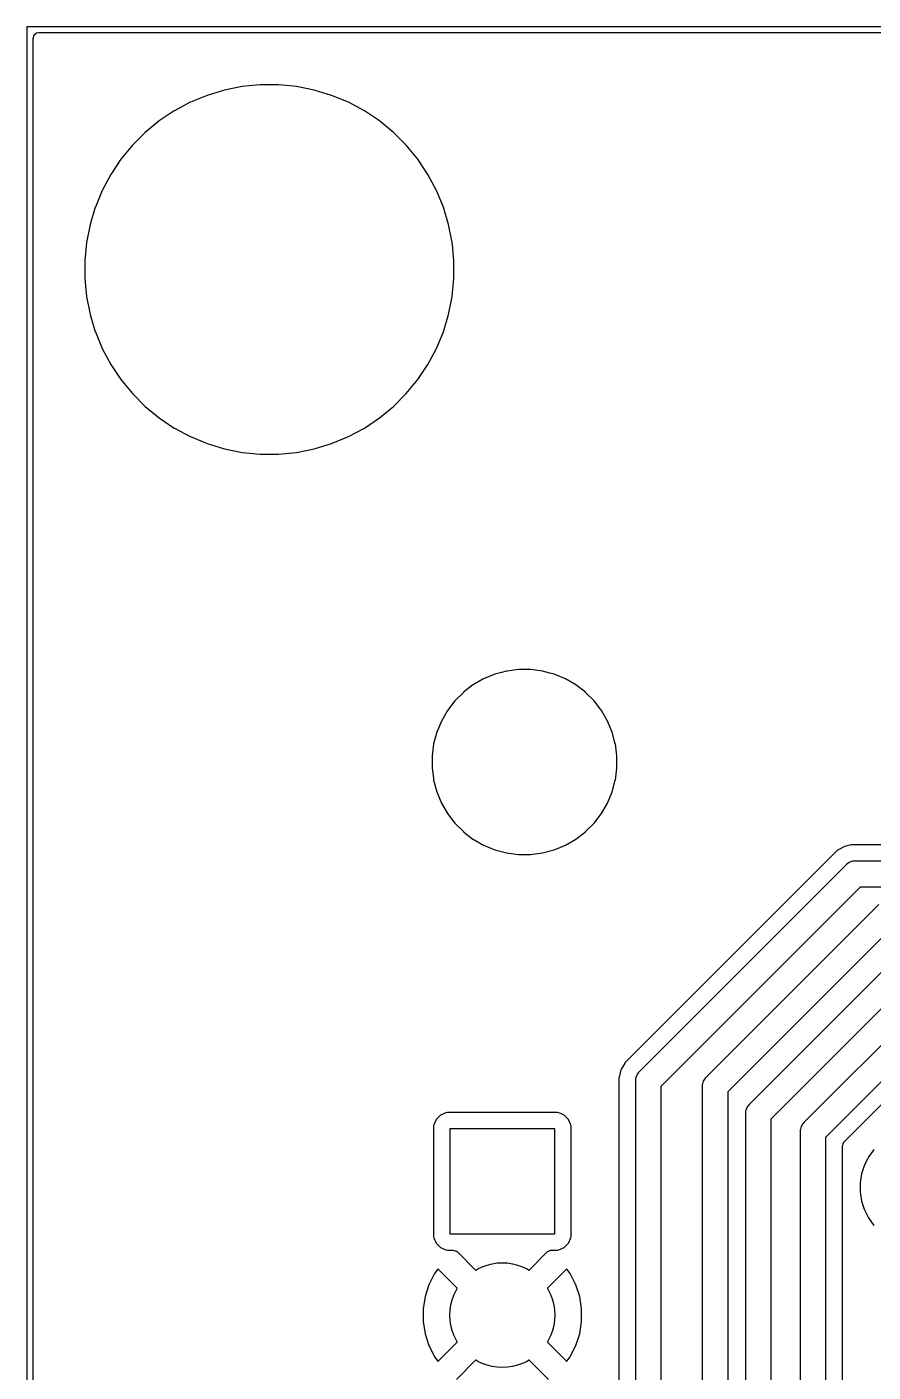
# Model space of a CAD drawing. Header units: metres. Extents: x 92.3 to 181.5, y -134.8 to -50.6.
# Drawn here: x 92.27 to 108.34, y -76.11 to -50.57 of the extents above; entities that cross this region are included whole.
import ezdxf

# ---------------------------------------------------------------- set-up
doc = ezdxf.new("R2010")
doc.units = ezdxf.units.M

msp = doc.modelspace()

# ---------------------------------------------------------------- linework, layer by layer
for points in [[(181.474, -50.571), (92.276, -50.571), (92.275, -50.571), (92.275, -50.571), (92.275, -50.571), (92.275, -50.571), (92.275, -50.571), (92.275, -50.571), (92.275, -50.571), (92.275, -50.571), (92.274, -50.571), (92.274, -50.571), (92.274, -50.571), (92.274, -50.571), (92.274, -50.571), (92.274, -50.571), (92.274, -50.571), (92.274, -50.571), (92.273, -50.571), (92.273, -50.571), (92.273, -50.571), (92.273, -50.571), (92.273, -50.571), (92.273, -50.571), (92.273, -50.571), (92.273, -50.571), (92.273, -50.571), (92.273, -50.571), (92.272, -50.572), (92.272, -50.572), (92.272, -50.572), (92.272, -50.572), (92.272, -50.572), (92.272, -50.572), (92.272, -50.572), (92.272, -50.572), (92.272, -50.572), (92.272, -50.572), (92.272, -50.572), (92.271, -50.573), (92.271, -50.573), (92.271, -50.573), (92.271, -50.573), (92.271, -50.573), (92.271, -50.573), (92.271, -50.573), (92.271, -50.573), (92.271, -50.573), (92.271, -50.573), (92.271, -50.574), (92.271, -50.574), (92.271, -50.574), (92.271, -50.574), (92.271, -50.574), (92.271, -50.574), (92.271, -50.574), (92.271, -50.574), (92.271, -50.575), (92.271, -50.575), (92.271, -50.575), (92.271, -50.575), (92.271, -50.575), (92.271, -50.575), (92.271, -50.575), (92.271, -50.575), (92.271, -50.576), (92.271, -134.774)], [(92.381, -50.8), (92.381, -134.55), (92.391, -134.6), (92.435, -134.65), (92.5, -134.669), (181.25, -134.669), (181.3, -134.659), (181.35, -134.615), (181.369, -134.55), (181.369, -50.8), (181.359, -50.75), (181.315, -50.7), (181.25, -50.681), (92.5, -50.681), (92.45, -50.691), (92.4, -50.735), (92.381, -50.8)], [(93.369, -55.003), (93.369, -55.003), (93.369, -55.003), (93.369, -55.003), (93.369, -55.003), (93.369, -55.347), (93.369, -55.347), (93.369, -55.347), (93.369, -55.347), (93.37, -55.347), (93.376, -55.416), (93.403, -55.69), (93.403, -55.69), (93.403, -55.69), (93.403, -55.69), (93.403, -55.69), (93.47, -56.028), (93.47, -56.028), (93.47, -56.028), (93.47, -56.028), (93.471, -56.028), (93.57, -56.357), (93.57, -56.357), (93.57, -56.357), (93.57, -56.358), (93.571, -56.358), (93.702, -56.675), (93.702, -56.675), (93.702, -56.675), (93.702, -56.676), (93.702, -56.676), (93.702, -56.676), (93.702, -56.676), (93.864, -56.979), (93.865, -56.979), (93.865, -56.979), (93.865, -56.979), (93.865, -56.979), (93.865, -56.979), (93.865, -56.979), (93.865, -56.979), (93.865, -56.98), (93.865, -56.98), (94.056, -57.266), (94.056, -57.266), (94.056, -57.266), (94.056, -57.266), (94.056, -57.266), (94.056, -57.266), (94.056, -57.266), (94.056, -57.266), (94.056, -57.266), (94.056, -57.266), (94.274, -57.532), (94.274, -57.532), (94.274, -57.532), (94.275, -57.532), (94.275, -57.532), (94.518, -57.775), (94.518, -57.775), (94.518, -57.775), (94.518, -57.776), (94.518, -57.776), (94.518, -57.776), (94.518, -57.776), (94.518, -57.776), (94.518, -57.776), (94.784, -57.994), (94.784, -57.994), (94.784, -57.994), (94.784, -57.994), (94.784, -57.994), (95.07, -58.185), (95.071, -58.185), (95.071, -58.185), (95.071, -58.185), (95.071, -58.185), (95.071, -58.185), (95.071, -58.186), (95.071, -58.186), (95.071, -58.186), (95.374, -58.348), (95.374, -58.348), (95.374, -58.348), (95.374, -58.348), (95.374, -58.348), (95.375, -58.348), (95.375, -58.348), (95.692, -58.479), (95.692, -58.48), (95.693, -58.48), (95.693, -58.48), (95.693, -58.48), (96.022, -58.579), (96.022, -58.58), (96.022, -58.58), (96.022, -58.58), (96.022, -58.58), (96.36, -58.647), (96.36, -58.647), (96.36, -58.647), (96.36, -58.647), (96.36, -58.647), (96.703, -58.68), (96.703, -58.681), (96.703, -58.681), (96.703, -58.681), (96.703, -58.681), (97.047, -58.681), (97.047, -58.681), (97.047, -58.681), (97.047, -58.681), (97.047, -58.68), (97.39, -58.647), (97.39, -58.647), (97.39, -58.647), (97.39, -58.647), (97.39, -58.647), (97.728, -58.58), (97.728, -58.58), (97.728, -58.58), (97.728, -58.58), (97.728, -58.579), (98.057, -58.48), (98.057, -58.48), (98.057, -58.48), (98.058, -58.48), (98.058, -58.479), (98.375, -58.348), (98.375, -58.348), (98.376, -58.348), (98.376, -58.348), (98.376, -58.348), (98.679, -58.186), (98.679, -58.185), (98.679, -58.185), (98.679, -58.185), (98.68, -58.185), (98.966, -57.994), (98.966, -57.994), (98.966, -57.994), (98.966, -57.994), (98.966, -57.994), (99.232, -57.776), (99.232, -57.776), (99.232, -57.776), (99.232, -57.775), (99.232, -57.775), (99.475, -57.532), (99.475, -57.532), (99.476, -57.532), (99.476, -57.532), (99.476, -57.532), (99.694, -57.266), (99.694, -57.266), (99.694, -57.266), (99.694, -57.266), (99.694, -57.266), (99.885, -56.98), (99.885, -56.979), (99.885, -56.979), (99.885, -56.979), (99.886, -56.979), (100.048, -56.676), (100.048, -56.676), (100.048, -56.676), (100.048, -56.675), (100.048, -56.675), (100.179, -56.358), (100.18, -56.358), (100.18, -56.357), (100.18, -56.357), (100.18, -56.357), (100.279, -56.028), (100.28, -56.028), (100.28, -56.028), (100.28, -56.028), (100.28, -56.028), (100.347, -55.69), (100.347, -55.69), (100.347, -55.69), (100.347, -55.69), (100.347, -55.69), (100.38, -55.347), (100.38, -55.347), (100.38, -55.347), (100.38, -55.347), (100.38, -55.347), (100.38, -55.003), (100.38, -55.003), (100.38, -55.003), (100.38, -55.003), (100.38, -55.003), (100.368, -54.874), (100.356, -54.756), (100.347, -54.66), (100.347, -54.66), (100.347, -54.66), (100.347, -54.66), (100.347, -54.66), (100.28, -54.322), (100.28, -54.322), (100.28, -54.322), (100.28, -54.322), (100.28, -54.322), (100.28, -54.322), (100.279, -54.322), (100.18, -53.993), (100.18, -53.993), (100.18, -53.993), (100.18, -53.992), (100.179, -53.992), (100.048, -53.675), (100.048, -53.675), (100.048, -53.674), (100.048, -53.674), (100.048, -53.674), (100.013, -53.609), (99.886, -53.371), (99.886, -53.371), (99.885, -53.371), (99.885, -53.371), (99.885, -53.371), (99.885, -53.371), (99.885, -53.371), (99.885, -53.37), (99.694, -53.084), (99.694, -53.084), (99.694, -53.084), (99.694, -53.084), (99.694, -53.084), (99.476, -52.818), (99.476, -52.818), (99.476, -52.818), (99.476, -52.818), (99.476, -52.818), (99.476, -52.818), (99.475, -52.818), (99.475, -52.818), (99.475, -52.818), (99.232, -52.575), (99.232, -52.575), (99.232, -52.574), (99.232, -52.574), (99.232, -52.574), (98.966, -52.356), (98.966, -52.356), (98.966, -52.356), (98.966, -52.356), (98.966, -52.356), (98.966, -52.356), (98.966, -52.356), (98.966, -52.356), (98.966, -52.356), (98.68, -52.165), (98.68, -52.165), (98.679, -52.165), (98.679, -52.165), (98.679, -52.165), (98.679, -52.165), (98.679, -52.165), (98.679, -52.165), (98.679, -52.165), (98.679, -52.165), (98.679, -52.165), (98.679, -52.165), (98.679, -52.165), (98.679, -52.165), (98.679, -52.164), (98.376, -52.002), (98.376, -52.002), (98.376, -52.002), (98.376, -52.002), (98.375, -52.002), (98.375, -52.002), (98.375, -52.002), (98.375, -52.002), (98.058, -51.871), (98.058, -51.87), (98.057, -51.87), (98.057, -51.87), (98.057, -51.87), (97.728, -51.771), (97.728, -51.77), (97.728, -51.77), (97.728, -51.77), (97.728, -51.77), (97.39, -51.703), (97.39, -51.703), (97.39, -51.703), (97.39, -51.703), (97.39, -51.703), (97.39, -51.703), (97.132, -51.678), (97.047, -51.67), (97.047, -51.67), (97.047, -51.67), (97.047, -51.67), (97.047, -51.67), (96.703, -51.67), (96.703, -51.67), (96.703, -51.67), (96.703, -51.67), (96.703, -51.67), (96.624, -51.677), (96.36, -51.703), (96.36, -51.703), (96.36, -51.703), (96.36, -51.703), (96.36, -51.703), (96.022, -51.77), (96.022, -51.77), (96.022, -51.77), (96.022, -51.77), (96.022, -51.771), (95.693, -51.87), (95.693, -51.87), (95.693, -51.87), (95.692, -51.87), (95.692, -51.871), (95.375, -52.002), (95.375, -52.002), (95.375, -52.002), (95.374, -52.002), (95.374, -52.002), (95.374, -52.002), (95.374, -52.002), (95.071, -52.164), (95.071, -52.165), (95.071, -52.165), (95.071, -52.165), (95.071, -52.165), (95.071, -52.165), (95.071, -52.165), (95.071, -52.165), (95.07, -52.165), (95.07, -52.165), (94.784, -52.356), (94.784, -52.356), (94.784, -52.356), (94.784, -52.356), (94.784, -52.356), (94.784, -52.356), (94.784, -52.356), (94.784, -52.356), (94.784, -52.356), (94.784, -52.356), (94.518, -52.574), (94.518, -52.574), (94.518, -52.574), (94.518, -52.575), (94.518, -52.575), (94.275, -52.818), (94.275, -52.818), (94.274, -52.818), (94.274, -52.818), (94.274, -52.818), (94.056, -53.084), (94.056, -53.084), (94.056, -53.084), (94.056, -53.084), (94.056, -53.084), (94.056, -53.084), (94.056, -53.084), (94.056, -53.084), (94.056, -53.084), (94.056, -53.084), (93.865, -53.37), (93.865, -53.37), (93.865, -53.371), (93.865, -53.371), (93.865, -53.371), (93.865, -53.371), (93.865, -53.371), (93.865, -53.371), (93.865, -53.371), (93.864, -53.371), (93.702, -53.674), (93.702, -53.674), (93.702, -53.674), (93.702, -53.674), (93.702, -53.675), (93.702, -53.675), (93.702, -53.675), (93.702, -53.675), (93.571, -53.992), (93.57, -53.992), (93.57, -53.993), (93.57, -53.993), (93.57, -53.993), (93.471, -54.322), (93.47, -54.322), (93.47, -54.322), (93.47, -54.322), (93.47, -54.322), (93.403, -54.66), (93.403, -54.66), (93.403, -54.66), (93.403, -54.66), (93.403, -54.66), (93.382, -54.874), (93.37, -55.003), (93.369, -55.003)], [(99.965, -64.41), (99.965, -64.41), (99.964, -64.41), (99.964, -64.41), (99.964, -64.41), (99.964, -64.41), (99.964, -64.64), (99.964, -64.64), (99.964, -64.64), (99.964, -64.64), (99.965, -64.64), (99.965, -64.64), (99.965, -64.64), (99.989, -64.83), (99.994, -64.868), (99.994, -64.868), (99.994, -64.868), (99.994, -64.868), (99.995, -64.868), (99.995, -64.868), (99.995, -64.868), (99.995, -64.869), (99.995, -64.869), (100.054, -65.09), (100.054, -65.09), (100.054, -65.09), (100.054, -65.09), (100.054, -65.091), (100.054, -65.091), (100.054, -65.091), (100.142, -65.303), (100.142, -65.303), (100.142, -65.303), (100.142, -65.303), (100.142, -65.303), (100.142, -65.303), (100.142, -65.303), (100.142, -65.303), (100.142, -65.303), (100.142, -65.303), (100.257, -65.502), (100.257, -65.502), (100.257, -65.502), (100.257, -65.502), (100.257, -65.503), (100.257, -65.503), (100.257, -65.503), (100.397, -65.685), (100.397, -65.685), (100.397, -65.685), (100.397, -65.685), (100.397, -65.685), (100.397, -65.685), (100.397, -65.685), (100.397, -65.685), (100.398, -65.685), (100.398, -65.685), (100.56, -65.847), (100.56, -65.848), (100.56, -65.848), (100.56, -65.848), (100.56, -65.848), (100.56, -65.848), (100.56, -65.848), (100.56, -65.848), (100.56, -65.848), (100.56, -65.848), (100.742, -65.988), (100.742, -65.988), (100.742, -65.988), (100.743, -65.988), (100.743, -65.988), (100.743, -65.988), (100.743, -65.988), (100.743, -65.988), (100.743, -65.988), (100.942, -66.103), (100.942, -66.103), (100.942, -66.103), (100.942, -66.103), (100.942, -66.103), (100.942, -66.103), (100.942, -66.103), (100.942, -66.103), (101.034, -66.141), (101.154, -66.191), (101.154, -66.191), (101.154, -66.191), (101.155, -66.191), (101.155, -66.191), (101.155, -66.191), (101.155, -66.191), (101.376, -66.25), (101.377, -66.25), (101.377, -66.25), (101.377, -66.25), (101.377, -66.25), (101.377, -66.25), (101.377, -66.251), (101.605, -66.28), (101.605, -66.28), (101.605, -66.28), (101.605, -66.281), (101.605, -66.281), (101.605, -66.281), (101.605, -66.281), (101.835, -66.281), (101.835, -66.281), (101.835, -66.281), (101.835, -66.281), (101.835, -66.28), (101.835, -66.28), (101.835, -66.28), (102.063, -66.251), (102.063, -66.25), (102.063, -66.25), (102.063, -66.25), (102.063, -66.25), (102.063, -66.25), (102.064, -66.25), (102.285, -66.191), (102.285, -66.191), (102.285, -66.191), (102.285, -66.191), (102.286, -66.191), (102.286, -66.191), (102.286, -66.191), (102.498, -66.103), (102.498, -66.103), (102.498, -66.103), (102.498, -66.103), (102.498, -66.103), (102.498, -66.103), (102.498, -66.103), (102.697, -65.988), (102.697, -65.988), (102.697, -65.988), (102.697, -65.988), (102.698, -65.988), (102.698, -65.988), (102.698, -65.988), (102.88, -65.848), (102.88, -65.848), (102.88, -65.848), (102.88, -65.848), (102.88, -65.848), (102.88, -65.848), (102.88, -65.848), (102.88, -65.848), (102.88, -65.847), (103.042, -65.685), (103.043, -65.685), (103.043, -65.685), (103.043, -65.685), (103.043, -65.685), (103.043, -65.685), (103.043, -65.685), (103.043, -65.685), (103.043, -65.685), (103.183, -65.503), (103.183, -65.503), (103.183, -65.503), (103.183, -65.502), (103.183, -65.502), (103.183, -65.502), (103.183, -65.502), (103.298, -65.303), (103.298, -65.303), (103.298, -65.303), (103.298, -65.303), (103.298, -65.303), (103.298, -65.303), (103.298, -65.303), (103.386, -65.091), (103.386, -65.091), (103.386, -65.091), (103.386, -65.09), (103.386, -65.09), (103.386, -65.09), (103.386, -65.09), (103.445, -64.869), (103.445, -64.868), (103.445, -64.868), (103.445, -64.868), (103.445, -64.868), (103.445, -64.868), (103.446, -64.868), (103.475, -64.64), (103.475, -64.64), (103.475, -64.64), (103.475, -64.64), (103.475, -64.64), (103.475, -64.64), (103.475, -64.64), (103.475, -64.41), (103.475, -64.41), (103.475, -64.41), (103.475, -64.41), (103.475, -64.41), (103.475, -64.41), (103.475, -64.41), (103.446, -64.182), (103.445, -64.182), (103.445, -64.182), (103.445, -64.182), (103.445, -64.182), (103.445, -64.182), (103.445, -64.181), (103.386, -63.96), (103.386, -63.96), (103.386, -63.96), (103.386, -63.96), (103.386, -63.959), (103.386, -63.959), (103.386, -63.959), (103.298, -63.747), (103.298, -63.747), (103.298, -63.747), (103.298, -63.747), (103.298, -63.747), (103.298, -63.747), (103.298, -63.747), (103.183, -63.548), (103.183, -63.548), (103.183, -63.548), (103.183, -63.548), (103.183, -63.548), (103.183, -63.548), (103.183, -63.547), (103.183, -63.547), (103.183, -63.547), (103.043, -63.365), (103.043, -63.365), (103.043, -63.365), (103.043, -63.365), (103.043, -63.365), (103.043, -63.365), (103.043, -63.365), (103.043, -63.365), (103.043, -63.365), (103.042, -63.365), (102.88, -63.203), (102.88, -63.203), (102.88, -63.202), (102.88, -63.202), (102.88, -63.202), (102.88, -63.202), (102.88, -63.202), (102.88, -63.202), (102.88, -63.202), (102.88, -63.202), (102.698, -63.062), (102.698, -63.062), (102.698, -63.062), (102.697, -63.062), (102.697, -63.062), (102.697, -63.062), (102.697, -63.062), (102.498, -62.947), (102.498, -62.947), (102.498, -62.947), (102.498, -62.947), (102.498, -62.947), (102.498, -62.947), (102.498, -62.947), (102.498, -62.947), (102.498, -62.947), (102.498, -62.947), (102.286, -62.859), (102.286, -62.859), (102.286, -62.859), (102.285, -62.859), (102.285, -62.859), (102.285, -62.859), (102.285, -62.859), (102.201, -62.836), (102.064, -62.8), (102.063, -62.8), (102.063, -62.8), (102.063, -62.8), (102.063, -62.8), (102.063, -62.8), (102.063, -62.799), (102.025, -62.794), (101.835, -62.77), (101.835, -62.77), (101.835, -62.77), (101.835, -62.77), (101.835, -62.77), (101.835, -62.77), (101.835, -62.77), (101.605, -62.77), (101.605, -62.77), (101.605, -62.77), (101.605, -62.77), (101.605, -62.77), (101.605, -62.77), (101.605, -62.77), (101.388, -62.798), (101.377, -62.799), (101.377, -62.8), (101.377, -62.8), (101.377, -62.8), (101.377, -62.8), (101.377, -62.8), (101.376, -62.8), (101.283, -62.825), (101.155, -62.859), (101.155, -62.859), (101.155, -62.859), (101.155, -62.859), (101.154, -62.859), (101.154, -62.859), (101.154, -62.859), (100.942, -62.947), (100.942, -62.947), (100.942, -62.947), (100.942, -62.947), (100.942, -62.947), (100.942, -62.947), (100.942, -62.947), (100.942, -62.947), (100.942, -62.947), (100.942, -62.947), (100.743, -63.062), (100.743, -63.062), (100.743, -63.062), (100.743, -63.062), (100.742, -63.062), (100.742, -63.062), (100.742, -63.062), (100.56, -63.202), (100.56, -63.202), (100.56, -63.202), (100.56, -63.202), (100.56, -63.202), (100.56, -63.202), (100.56, -63.203), (100.398, -63.365), (100.397, -63.365), (100.397, -63.365), (100.397, -63.365), (100.397, -63.365), (100.397, -63.365), (100.397, -63.365), (100.257, -63.547), (100.257, -63.547), (100.257, -63.547), (100.257, -63.548), (100.257, -63.548), (100.257, -63.548), (100.257, -63.548), (100.142, -63.747), (100.142, -63.747), (100.142, -63.747), (100.142, -63.747), (100.142, -63.747), (100.142, -63.747), (100.142, -63.747), (100.142, -63.747), (100.142, -63.747), (100.142, -63.747), (100.054, -63.959), (100.054, -63.959), (100.054, -63.959), (100.054, -63.96), (100.054, -63.96), (100.054, -63.96), (100.054, -63.96), (99.995, -64.181), (99.995, -64.182), (99.995, -64.182), (99.995, -64.182), (99.994, -64.182), (99.994, -64.182), (99.994, -64.182), (99.994, -64.182), (99.994, -64.182), (99.994, -64.182), (99.965, -64.41), (99.965, -64.41)], [(125.041, -66.095), (107.928, -66.095), (107.927, -66.095), (107.927, -66.095), (107.927, -66.095), (107.927, -66.095), (107.927, -66.095), (107.927, -66.095), (107.927, -66.095), (107.927, -66.095), (107.927, -66.095), (107.927, -66.095), (107.927, -66.095), (107.926, -66.095), (107.926, -66.095), (107.926, -66.095), (107.821, -66.123), (107.786, -66.132), (107.786, -66.132), (107.786, -66.132), (107.786, -66.132), (107.786, -66.132), (107.786, -66.132), (107.786, -66.132), (107.786, -66.132), (107.786, -66.132), (107.785, -66.132), (107.785, -66.132), (107.785, -66.133), (107.785, -66.133), (107.785, -66.133), (107.785, -66.133), (107.659, -66.205), (107.659, -66.205), (107.659, -66.205), (107.659, -66.205), (107.659, -66.205), (107.659, -66.205), (107.659, -66.205), (107.659, -66.205), (107.659, -66.206), (107.659, -66.206), (107.659, -66.206), (107.659, -66.206), (107.659, -66.206), (107.659, -66.206), (107.658, -66.206), (103.626, -70.238), (103.626, -70.239), (103.626, -70.239), (103.626, -70.239), (103.626, -70.239), (103.626, -70.239), (103.626, -70.239), (103.625, -70.239), (103.625, -70.239), (103.625, -70.239), (103.625, -70.239), (103.625, -70.239), (103.625, -70.239), (103.625, -70.239), (103.625, -70.239), (103.579, -70.319), (103.567, -70.339), (103.553, -70.365), (103.553, -70.365), (103.553, -70.365), (103.553, -70.365), (103.552, -70.365), (103.552, -70.365), (103.552, -70.366), (103.552, -70.366), (103.552, -70.366), (103.552, -70.366), (103.552, -70.366), (103.552, -70.366), (103.552, -70.366), (103.552, -70.366), (103.552, -70.366), (103.515, -70.506), (103.515, -70.506), (103.515, -70.506), (103.515, -70.507), (103.515, -70.507), (103.515, -70.507), (103.515, -70.507), (103.515, -70.507), (103.515, -70.507), (103.514, -70.507), (103.514, -70.507), (103.514, -70.507), (103.514, -70.507), (103.514, -70.507), (103.514, -70.508), (103.514, -84.176)], [(135.972, -66.405), (108, -66.405), (107.976, -66.406), (107.952, -66.41), (107.929, -66.415), (107.906, -66.424), (107.884, -66.434), (107.864, -66.446), (107.844, -66.461), (107.827, -66.477), (103.897, -70.407), (103.881, -70.424), (103.866, -70.444), (103.854, -70.464), (103.844, -70.486), (103.835, -70.509), (103.83, -70.532), (103.826, -70.556), (103.825, -70.58), (103.825, -84.441)], [(104.315, -84.441), (104.315, -70.684), (104.315, -70.683), (104.315, -70.683), (104.315, -70.683), (104.315, -70.683), (104.315, -70.683), (104.315, -70.683), (104.315, -70.683), (104.315, -70.683), (104.315, -70.683), (104.315, -70.683), (104.315, -70.683), (104.315, -70.682), (104.315, -70.682), (104.315, -70.682), (104.315, -70.682), (104.315, -70.682), (104.315, -70.682), (104.315, -70.682), (104.316, -70.682), (104.316, -70.682), (104.316, -70.682), (104.316, -70.681), (104.316, -70.681), (104.316, -70.681), (104.316, -70.681), (104.316, -70.681), (104.316, -70.681), (104.316, -70.681), (104.316, -70.681), (104.316, -70.681), (104.316, -70.681), (104.316, -70.681), (104.316, -70.681), (104.316, -70.68), (104.316, -70.68), (104.316, -70.68), (104.316, -70.68), (104.317, -70.68), (104.317, -70.68), (108.1, -66.897), (108.1, -66.897), (108.1, -66.896), (108.1, -66.896), (108.1, -66.896), (108.1, -66.896), (108.101, -66.896), (108.101, -66.896), (108.101, -66.896), (108.101, -66.896), (108.101, -66.896), (108.101, -66.896), (108.101, -66.896), (108.101, -66.896), (108.101, -66.896), (108.101, -66.896), (108.101, -66.896), (108.101, -66.896), (108.102, -66.896), (108.102, -66.896), (108.102, -66.896), (108.102, -66.895), (108.102, -66.895), (108.102, -66.895), (108.102, -66.895), (108.102, -66.895), (108.102, -66.895), (108.102, -66.895), (108.103, -66.895), (108.103, -66.895), (108.103, -66.895), (108.103, -66.895), (108.103, -66.895), (108.103, -66.895), (108.103, -66.895), (108.103, -66.895), (108.103, -66.895), (108.103, -66.895), (108.103, -66.895), (108.104, -66.895), (135.707, -66.895)], [(108.447, -67.227), (105.167, -70.507), (105.151, -70.524), (105.136, -70.544), (105.124, -70.564), (105.114, -70.586), (105.105, -70.609), (105.1, -70.632), (105.096, -70.656), (105.095, -70.68), (105.095, -86.356)], [(105.585, -86.46), (105.585, -70.784), (105.585, -70.783), (105.585, -70.783), (105.585, -70.783), (105.585, -70.783), (105.585, -70.783), (105.585, -70.783), (105.585, -70.783), (105.585, -70.783), (105.585, -70.783), (105.585, -70.783), (105.585, -70.783), (105.585, -70.782), (105.585, -70.782), (105.585, -70.782), (105.585, -70.782), (105.585, -70.782), (105.585, -70.782), (105.585, -70.782), (105.586, -70.782), (105.586, -70.782), (105.586, -70.782), (105.586, -70.781), (105.586, -70.781), (105.586, -70.781), (105.586, -70.781), (105.586, -70.781), (105.586, -70.781), (105.586, -70.781), (105.586, -70.781), (105.586, -70.781), (105.586, -70.781), (105.586, -70.781), (105.586, -70.781), (105.586, -70.78), (105.586, -70.78), (105.586, -70.78), (105.586, -70.78), (105.587, -70.78), (105.587, -70.78), (108.72, -67.647)], [(108.887, -68.127), (105.987, -71.027), (105.971, -71.044), (105.956, -71.064), (105.944, -71.084), (105.934, -71.106), (105.925, -71.129), (105.92, -71.152), (105.916, -71.176), (105.915, -71.2), (105.915, -96.976)], [(106.405, -97.309), (106.405, -71.304), (106.405, -71.303), (106.405, -71.303), (106.405, -71.303), (106.405, -71.303), (106.405, -71.303), (106.405, -71.303), (106.405, -71.303), (106.405, -71.303), (106.405, -71.303), (106.405, -71.303), (106.405, -71.303), (106.405, -71.302), (106.405, -71.302), (106.405, -71.302), (106.405, -71.302), (106.405, -71.302), (106.405, -71.302), (106.405, -71.302), (106.406, -71.302), (106.406, -71.302), (106.406, -71.302), (106.406, -71.301), (106.406, -71.301), (106.406, -71.301), (106.406, -71.301), (106.406, -71.301), (106.406, -71.301), (106.406, -71.301), (106.406, -71.301), (106.406, -71.301), (106.406, -71.301), (106.406, -71.301), (106.406, -71.301), (106.406, -71.3), (106.406, -71.3), (106.406, -71.3), (106.406, -71.3), (106.407, -71.3), (106.407, -71.3), (109.16, -68.547)], [(109.117, -69.277), (107.027, -71.367), (107.011, -71.384), (106.996, -71.404), (106.984, -71.424), (106.974, -71.446), (106.965, -71.469), (106.96, -71.492), (106.956, -71.516), (106.955, -71.54), (106.955, -104.151)], [(107.445, -104.151), (107.445, -71.644), (107.445, -71.643), (107.445, -71.643), (107.445, -71.643), (107.445, -71.643), (107.445, -71.643), (107.445, -71.643), (107.445, -71.643), (107.445, -71.643), (107.445, -71.643), (107.445, -71.643), (107.445, -71.643), (107.445, -71.642), (107.445, -71.642), (107.445, -71.642), (107.445, -71.642), (107.445, -71.642), (107.445, -71.642), (107.445, -71.642), (107.446, -71.642), (107.446, -71.642), (107.446, -71.642), (107.446, -71.641), (107.446, -71.641), (107.446, -71.641), (107.446, -71.641), (107.446, -71.641), (107.446, -71.641), (107.446, -71.641), (107.446, -71.641), (107.446, -71.641), (107.446, -71.641), (107.446, -71.641), (107.446, -71.641), (107.446, -71.64), (107.446, -71.64), (107.446, -71.64), (107.446, -71.64), (107.447, -71.64), (107.447, -71.64), (109.39, -69.697)], [(107.756, -103.886), (107.756, -71.82), (107.775, -71.755), (107.791, -71.735), (109.485, -70.041)], [(99.997, -71.414), (99.997, -71.414), (99.994, -71.44), (99.994, -71.44), (99.994, -71.44), (99.994, -71.44), (99.994, -71.44), (99.994, -71.44), (99.994, -71.44), (99.994, -73.53), (99.994, -73.53), (99.994, -73.53), (99.994, -73.53), (99.994, -73.53), (99.994, -73.53), (99.994, -73.53), (99.994, -73.53), (99.994, -73.53), (99.994, -73.53), (99.997, -73.556), (99.997, -73.556), (99.997, -73.556), (99.997, -73.556), (99.998, -73.556), (99.998, -73.556), (99.998, -73.556), (99.998, -73.556), (99.998, -73.556), (99.998, -73.556), (99.998, -73.556), (99.998, -73.557), (99.998, -73.557), (99.998, -73.557), (99.998, -73.557), (99.998, -73.557), (99.998, -73.557), (99.998, -73.557), (99.998, -73.557), (100.043, -73.66), (100.043, -73.66), (100.043, -73.66), (100.043, -73.66), (100.043, -73.66), (100.043, -73.66), (100.043, -73.66), (100.044, -73.66), (100.044, -73.66), (100.044, -73.661), (100.044, -73.661), (100.044, -73.661), (100.044, -73.661), (100.044, -73.661), (100.044, -73.661), (100.044, -73.661), (100.044, -73.661), (100.044, -73.661), (100.044, -73.661), (100.044, -73.661), (100.124, -73.741), (100.124, -73.741), (100.124, -73.741), (100.124, -73.741), (100.124, -73.741), (100.124, -73.741), (100.124, -73.741), (100.124, -73.741), (100.124, -73.741), (100.124, -73.741), (100.124, -73.741), (100.125, -73.741), (100.125, -73.741), (100.125, -73.742), (100.125, -73.742), (100.125, -73.742), (100.125, -73.742), (100.125, -73.742), (100.125, -73.742), (100.125, -73.742), (100.228, -73.787), (100.228, -73.787), (100.228, -73.787), (100.228, -73.787), (100.228, -73.787), (100.228, -73.787), (100.228, -73.787), (100.229, -73.787), (100.229, -73.787), (100.229, -73.787), (100.229, -73.787), (100.229, -73.787), (100.229, -73.787), (100.229, -73.788), (100.229, -73.788), (100.229, -73.788), (100.229, -73.788), (100.255, -73.791), (100.255, -73.791), (100.255, -73.791), (100.255, -73.791), (100.255, -73.791), (100.255, -73.791), (100.255, -73.791), (100.362, -73.791), (100.427, -73.81), (100.447, -73.826), (100.789, -74.168), (100.79, -74.168), (100.79, -74.168), (100.79, -74.168), (100.79, -74.168), (100.79, -74.168), (100.79, -74.168), (100.79, -74.168), (100.79, -74.168), (100.79, -74.169), (100.79, -74.169), (100.79, -74.169), (100.79, -74.169), (100.79, -74.169), (100.791, -74.169), (100.791, -74.169), (100.791, -74.169), (100.791, -74.169), (100.791, -74.169), (100.791, -74.169), (100.791, -74.169), (100.791, -74.169), (100.791, -74.169), (100.791, -74.169), (100.791, -74.169), (100.791, -74.169), (100.792, -74.169), (100.792, -74.169), (100.792, -74.169), (100.792, -74.169), (100.792, -74.169), (100.792, -74.169), (100.792, -74.169), (100.792, -74.169), (100.792, -74.169), (100.792, -74.169), (100.792, -74.169), (100.793, -74.169), (100.793, -74.169), (100.793, -74.169), (100.793, -74.169), (100.793, -74.169), (100.793, -74.169), (100.793, -74.169), (100.793, -74.169), (100.793, -74.169), (100.793, -74.169), (100.794, -74.169), (100.794, -74.169), (100.794, -74.169), (100.794, -74.169), (100.794, -74.169), (100.794, -74.169), (100.794, -74.169), (100.794, -74.169), (100.794, -74.169), (100.794, -74.169), (100.794, -74.169), (100.795, -74.169), (100.795, -74.169), (100.795, -74.169), (100.795, -74.169), (100.795, -74.169), (100.795, -74.169), (100.795, -74.169), (100.795, -74.169), (100.795, -74.169), (100.795, -74.169), (100.795, -74.169), (100.796, -74.169), (100.831, -74.147), (100.919, -74.106), (101.011, -74.073), (101.106, -74.049), (101.202, -74.035), (101.3, -74.03), (101.398, -74.035), (101.494, -74.049), (101.589, -74.073), (101.681, -74.106), (101.769, -74.147), (101.804, -74.169), (101.805, -74.169), (101.805, -74.169), (101.805, -74.169), (101.805, -74.169), (101.805, -74.169), (101.805, -74.169), (101.805, -74.169), (101.805, -74.169), (101.805, -74.169), (101.805, -74.169), (101.805, -74.169), (101.806, -74.169), (101.806, -74.169), (101.806, -74.169), (101.806, -74.169), (101.806, -74.169), (101.806, -74.169), (101.806, -74.169), (101.806, -74.169), (101.806, -74.169), (101.806, -74.169), (101.806, -74.169), (101.807, -74.169), (101.807, -74.169), (101.807, -74.169), (101.807, -74.169), (101.807, -74.169), (101.807, -74.169), (101.807, -74.169), (101.807, -74.169), (101.807, -74.169), (101.807, -74.169), (101.808, -74.169), (101.808, -74.169), (101.808, -74.169), (101.808, -74.169), (101.808, -74.169), (101.808, -74.169), (101.808, -74.169), (101.808, -74.169), (101.808, -74.169), (101.808, -74.169), (101.808, -74.169), (101.809, -74.169), (101.809, -74.169), (101.809, -74.169), (101.809, -74.169), (101.809, -74.169), (101.809, -74.169), (101.809, -74.169), (101.809, -74.169), (101.809, -74.169), (101.809, -74.169), (101.809, -74.169), (101.809, -74.169), (101.81, -74.169), (101.81, -74.169), (101.81, -74.169), (101.81, -74.169), (101.81, -74.169), (101.81, -74.168), (101.81, -74.168), (101.81, -74.168), (101.81, -74.168), (101.81, -74.168), (101.81, -74.168), (101.81, -74.168), (101.81, -74.168), (101.811, -74.168), (102.153, -73.826), (102.212, -73.793), (102.238, -73.791), (102.345, -73.791), (102.345, -73.791), (102.345, -73.791), (102.345, -73.791), (102.345, -73.791), (102.345, -73.791), (102.345, -73.791), (102.345, -73.791), (102.345, -73.791), (102.371, -73.788), (102.371, -73.788), (102.371, -73.788), (102.371, -73.787), (102.371, -73.787), (102.371, -73.787), (102.371, -73.787), (102.371, -73.787), (102.371, -73.787), (102.371, -73.787), (102.372, -73.787), (102.372, -73.787), (102.372, -73.787), (102.372, -73.787), (102.372, -73.787), (102.372, -73.787), (102.372, -73.787), (102.475, -73.742), (102.475, -73.742), (102.475, -73.742), (102.475, -73.742), (102.475, -73.742), (102.475, -73.742), (102.475, -73.742), (102.475, -73.741), (102.475, -73.741), (102.476, -73.741), (102.476, -73.741), (102.476, -73.741), (102.476, -73.741), (102.476, -73.741), (102.476, -73.741), (102.476, -73.741), (102.476, -73.741), (102.476, -73.741), (102.476, -73.741), (102.476, -73.741), (102.556, -73.661), (102.556, -73.661), (102.556, -73.661), (102.556, -73.661), (102.556, -73.661), (102.556, -73.661), (102.556, -73.661), (102.556, -73.661), (102.556, -73.661), (102.556, -73.661), (102.556, -73.661), (102.556, -73.66), (102.556, -73.66), (102.557, -73.66), (102.557, -73.66), (102.557, -73.66), (102.557, -73.66), (102.557, -73.66), (102.557, -73.66), (102.557, -73.66), (102.602, -73.557), (102.602, -73.557), (102.602, -73.557), (102.602, -73.557), (102.602, -73.557), (102.602, -73.557), (102.602, -73.557), (102.602, -73.556), (102.602, -73.556), (102.602, -73.556), (102.602, -73.556), (102.602, -73.556), (102.602, -73.556), (102.603, -73.556), (102.603, -73.556), (102.603, -73.556), (102.603, -73.556), (102.605, -73.53), (102.605, -73.53), (102.605, -73.53), (102.605, -73.53), (102.605, -73.53), (102.605, -73.53), (102.605, -73.53), (102.605, -71.44), (102.605, -71.44), (102.605, -71.44), (102.605, -71.44), (102.605, -71.44), (102.605, -71.44), (102.605, -71.44), (102.605, -71.44), (102.605, -71.44), (102.605, -71.44), (102.605, -71.44), (102.605, -71.44), (102.603, -71.414), (102.603, -71.414), (102.603, -71.414), (102.603, -71.414), (102.602, -71.414), (102.602, -71.414), (102.602, -71.414), (102.602, -71.414), (102.602, -71.414), (102.602, -71.414), (102.602, -71.414), (102.602, -71.413), (102.602, -71.413), (102.602, -71.413), (102.602, -71.413), (102.602, -71.413), (102.602, -71.413), (102.602, -71.413), (102.557, -71.31), (102.557, -71.31), (102.557, -71.31), (102.557, -71.31), (102.557, -71.31), (102.557, -71.31), (102.557, -71.31), (102.556, -71.31), (102.556, -71.31), (102.556, -71.309), (102.556, -71.309), (102.556, -71.309), (102.556, -71.309), (102.556, -71.309), (102.556, -71.309), (102.556, -71.309), (102.556, -71.309), (102.556, -71.309), (102.556, -71.309), (102.556, -71.309), (102.476, -71.229), (102.476, -71.229), (102.476, -71.229), (102.476, -71.229), (102.476, -71.229), (102.476, -71.229), (102.476, -71.229), (102.476, -71.229), (102.476, -71.229), (102.476, -71.229), (102.476, -71.229), (102.475, -71.229), (102.475, -71.229), (102.475, -71.228), (102.475, -71.228), (102.475, -71.228), (102.475, -71.228), (102.475, -71.228), (102.475, -71.228), (102.475, -71.228), (102.438, -71.212), (102.372, -71.183), (102.372, -71.183), (102.372, -71.183), (102.372, -71.183), (102.372, -71.183), (102.372, -71.183), (102.372, -71.183), (102.371, -71.183), (102.371, -71.183), (102.371, -71.183), (102.371, -71.183), (102.371, -71.183), (102.371, -71.183), (102.371, -71.182), (102.371, -71.182), (102.371, -71.182), (102.371, -71.182), (102.345, -71.18), (102.345, -71.18), (102.345, -71.18), (102.345, -71.18), (102.345, -71.18), (102.345, -71.18), (102.345, -71.18), (100.255, -71.18), (100.255, -71.18), (100.255, -71.18), (100.255, -71.18), (100.255, -71.18), (100.255, -71.18), (100.255, -71.18), (100.255, -71.18), (100.255, -71.18), (100.255, -71.18), (100.229, -71.182), (100.229, -71.182), (100.229, -71.182), (100.229, -71.182), (100.229, -71.183), (100.229, -71.183), (100.229, -71.183), (100.229, -71.183), (100.229, -71.183), (100.229, -71.183), (100.229, -71.183), (100.228, -71.183), (100.228, -71.183), (100.228, -71.183), (100.228, -71.183), (100.228, -71.183), (100.228, -71.183), (100.228, -71.183), (100.228, -71.183), (100.125, -71.228), (100.125, -71.228), (100.125, -71.228), (100.125, -71.228), (100.125, -71.228), (100.125, -71.228), (100.125, -71.228), (100.125, -71.229), (100.125, -71.229), (100.124, -71.229), (100.124, -71.229), (100.124, -71.229), (100.124, -71.229), (100.124, -71.229), (100.124, -71.229), (100.124, -71.229), (100.124, -71.229), (100.124, -71.229), (100.124, -71.229), (100.124, -71.229), (100.044, -71.309), (100.044, -71.309), (100.044, -71.309), (100.044, -71.309), (100.044, -71.309), (100.044, -71.309), (100.044, -71.309), (100.044, -71.309), (100.044, -71.309), (100.044, -71.309), (100.044, -71.309), (100.044, -71.31), (100.044, -71.31), (100.043, -71.31), (100.043, -71.31), (100.043, -71.31), (100.043, -71.31), (100.043, -71.31), (100.043, -71.31), (100.043, -71.31), (99.998, -71.413), (99.998, -71.413), (99.998, -71.413), (99.998, -71.413), (99.998, -71.413), (99.998, -71.413), (99.998, -71.413), (99.998, -71.414), (99.998, -71.414), (99.998, -71.414), (99.998, -71.414), (99.998, -71.414), (99.997, -71.414), (99.997, -71.414), (99.997, -71.414), (99.997, -71.414)], [(100.305, -73.48), (102.295, -73.48), (102.295, -71.49), (100.305, -71.49), (100.305, -73.48)], [(108.357, -71.88), (108.313, -71.94), (108.255, -72.02), (108.255, -72.02), (108.255, -72.02), (108.255, -72.021), (108.255, -72.021), (108.255, -72.021), (108.254, -72.021), (108.254, -72.021), (108.254, -72.021), (108.254, -72.021), (108.176, -72.175), (108.176, -72.175), (108.176, -72.175), (108.176, -72.175), (108.176, -72.175), (108.176, -72.175), (108.176, -72.175), (108.176, -72.176), (108.176, -72.176), (108.175, -72.176), (108.175, -72.176), (108.175, -72.176), (108.175, -72.176), (108.175, -72.176), (108.175, -72.176), (108.165, -72.209), (108.122, -72.341), (108.122, -72.341), (108.122, -72.341), (108.122, -72.341), (108.122, -72.341), (108.122, -72.341), (108.122, -72.341), (108.122, -72.341), (108.122, -72.341), (108.122, -72.342), (108.095, -72.513), (108.095, -72.513), (108.095, -72.513), (108.094, -72.513), (108.094, -72.513), (108.094, -72.513), (108.094, -72.513), (108.094, -72.513), (108.094, -72.513), (108.094, -72.513), (108.094, -72.687), (108.094, -72.687), (108.094, -72.687), (108.094, -72.687), (108.094, -72.687), (108.094, -72.687), (108.094, -72.687), (108.095, -72.687), (108.095, -72.687), (108.095, -72.687), (108.121, -72.853), (108.122, -72.858), (108.122, -72.859), (108.122, -72.859), (108.122, -72.859), (108.122, -72.859), (108.122, -72.859), (108.122, -72.859), (108.122, -72.859), (108.122, -72.859), (108.122, -72.859), (108.166, -72.994), (108.175, -73.024), (108.175, -73.024), (108.175, -73.024), (108.175, -73.024), (108.176, -73.024), (108.176, -73.024), (108.176, -73.024), (108.176, -73.025), (108.176, -73.025), (108.176, -73.025), (108.208, -73.089), (108.254, -73.179), (108.254, -73.179), (108.254, -73.179), (108.254, -73.179), (108.255, -73.179), (108.255, -73.179), (108.255, -73.179), (108.255, -73.18), (108.255, -73.18), (108.255, -73.18), (108.357, -73.32)], [(99.795, -74.906), (99.795, -74.906), (99.795, -74.906), (99.795, -74.906), (99.795, -74.907), (99.795, -74.907), (99.795, -74.907), (99.795, -74.907), (99.795, -74.907), (99.795, -74.907), (99.795, -75.143), (99.795, -75.143), (99.795, -75.143), (99.795, -75.143), (99.795, -75.143), (99.795, -75.143), (99.795, -75.144), (99.795, -75.144), (99.795, -75.144), (99.795, -75.144), (99.832, -75.377), (99.832, -75.377), (99.832, -75.377), (99.832, -75.377), (99.832, -75.377), (99.832, -75.377), (99.832, -75.378), (99.832, -75.378), (99.832, -75.378), (99.832, -75.378), (99.905, -75.602), (99.905, -75.602), (99.905, -75.603), (99.905, -75.603), (99.905, -75.603), (99.905, -75.603), (99.905, -75.603), (99.905, -75.603), (99.905, -75.603), (99.905, -75.603), (100.013, -75.813), (100.013, -75.814), (100.013, -75.814), (100.013, -75.814), (100.013, -75.814), (100.013, -75.814), (100.013, -75.814), (100.013, -75.814), (100.013, -75.814), (100.013, -75.814), (100.073, -75.897), (100.073, -75.897), (100.073, -75.897), (100.074, -75.897), (100.074, -75.897), (100.074, -75.897), (100.074, -75.898), (100.074, -75.898), (100.074, -75.898), (100.074, -75.898), (100.074, -75.898), (100.074, -75.898), (100.074, -75.898), (100.074, -75.898), (100.074, -75.898), (100.074, -75.898), (100.074, -75.898), (100.074, -75.898), (100.075, -75.898), (100.075, -75.898), (100.075, -75.898), (100.075, -75.898), (100.075, -75.898), (100.075, -75.899), (100.075, -75.899), (100.075, -75.899), (100.075, -75.899), (100.075, -75.899), (100.075, -75.899), (100.076, -75.899), (100.076, -75.899), (100.076, -75.899), (100.076, -75.899), (100.076, -75.899), (100.076, -75.899), (100.076, -75.899), (100.076, -75.899), (100.076, -75.899), (100.076, -75.899), (100.076, -75.899), (100.076, -75.899), (100.077, -75.899), (100.077, -75.899), (100.077, -75.899), (100.077, -75.899), (100.077, -75.899), (100.077, -75.899), (100.077, -75.899), (100.077, -75.899), (100.077, -75.899), (100.077, -75.899), (100.078, -75.899), (100.078, -75.899), (100.078, -75.899), (100.078, -75.899), (100.078, -75.899), (100.078, -75.899), (100.078, -75.899), (100.078, -75.899), (100.078, -75.899), (100.078, -75.899), (100.078, -75.899), (100.079, -75.899), (100.079, -75.899), (100.079, -75.899), (100.079, -75.899), (100.079, -75.899), (100.079, -75.899), (100.079, -75.899), (100.079, -75.899), (100.079, -75.899), (100.079, -75.899), (100.08, -75.899), (100.08, -75.899), (100.08, -75.898), (100.08, -75.898), (100.08, -75.898), (100.08, -75.898), (100.08, -75.898), (100.08, -75.898), (100.08, -75.898), (100.08, -75.898), (100.08, -75.898), (100.08, -75.898), (100.081, -75.898), (100.081, -75.898), (100.081, -75.898), (100.081, -75.898), (100.081, -75.898), (100.081, -75.898), (100.443, -75.536), (100.443, -75.535), (100.443, -75.535), (100.443, -75.535), (100.443, -75.535), (100.443, -75.535), (100.443, -75.535), (100.443, -75.535), (100.443, -75.535), (100.444, -75.535), (100.444, -75.535), (100.444, -75.535), (100.444, -75.535), (100.444, -75.535), (100.444, -75.534), (100.444, -75.534), (100.444, -75.534), (100.444, -75.534), (100.444, -75.534), (100.444, -75.534), (100.444, -75.534), (100.444, -75.534), (100.444, -75.534), (100.444, -75.534), (100.444, -75.534), (100.444, -75.534), (100.444, -75.533), (100.444, -75.533), (100.444, -75.533), (100.444, -75.533), (100.444, -75.533), (100.444, -75.533), (100.444, -75.533), (100.444, -75.533), (100.444, -75.533), (100.444, -75.533), (100.444, -75.533), (100.444, -75.532), (100.444, -75.532), (100.444, -75.532), (100.444, -75.532), (100.444, -75.532), (100.444, -75.532), (100.444, -75.532), (100.444, -75.532), (100.444, -75.532), (100.444, -75.532), (100.444, -75.531), (100.444, -75.531), (100.444, -75.531), (100.444, -75.531), (100.444, -75.531), (100.444, -75.531), (100.444, -75.531), (100.444, -75.531), (100.444, -75.531), (100.444, -75.531), (100.444, -75.531), (100.444, -75.53), (100.444, -75.53), (100.444, -75.53), (100.444, -75.53), (100.444, -75.53), (100.444, -75.53), (100.444, -75.53), (100.444, -75.53), (100.444, -75.53), (100.444, -75.53), (100.444, -75.53), (100.444, -75.529), (100.422, -75.494), (100.381, -75.406), (100.348, -75.314), (100.324, -75.219), (100.31, -75.123), (100.305, -75.025), (100.31, -74.927), (100.324, -74.831), (100.348, -74.736), (100.381, -74.644), (100.422, -74.556), (100.444, -74.521), (100.444, -74.52), (100.444, -74.52), (100.444, -74.52), (100.444, -74.52), (100.444, -74.52), (100.444, -74.52), (100.444, -74.52), (100.444, -74.52), (100.444, -74.52), (100.444, -74.52), (100.444, -74.52), (100.444, -74.519), (100.444, -74.519), (100.444, -74.519), (100.444, -74.519), (100.444, -74.519), (100.444, -74.519), (100.444, -74.519), (100.444, -74.519), (100.444, -74.519), (100.444, -74.519), (100.444, -74.519), (100.444, -74.518), (100.444, -74.518), (100.444, -74.518), (100.444, -74.518), (100.444, -74.518), (100.444, -74.518), (100.444, -74.518), (100.444, -74.518), (100.444, -74.518), (100.444, -74.518), (100.444, -74.517), (100.444, -74.517), (100.444, -74.517), (100.444, -74.517), (100.444, -74.517), (100.444, -74.517), (100.444, -74.517), (100.444, -74.517), (100.444, -74.517), (100.444, -74.517), (100.444, -74.517), (100.444, -74.516), (100.444, -74.516), (100.444, -74.516), (100.444, -74.516), (100.444, -74.516), (100.444, -74.516), (100.444, -74.516), (100.444, -74.516), (100.444, -74.516), (100.444, -74.516), (100.444, -74.516), (100.444, -74.516), (100.444, -74.515), (100.444, -74.515), (100.444, -74.515), (100.444, -74.515), (100.444, -74.515), (100.443, -74.515), (100.443, -74.515), (100.443, -74.515), (100.443, -74.515), (100.443, -74.515), (100.443, -74.515), (100.443, -74.515), (100.443, -74.515), (100.443, -74.514), (100.081, -74.152), (100.081, -74.152), (100.081, -74.152), (100.081, -74.152), (100.081, -74.152), (100.081, -74.152), (100.08, -74.152), (100.08, -74.152), (100.08, -74.152), (100.08, -74.152), (100.08, -74.152), (100.08, -74.152), (100.08, -74.152), (100.08, -74.152), (100.08, -74.151), (100.08, -74.151), (100.08, -74.151), (100.08, -74.151), (100.079, -74.151), (100.079, -74.151), (100.079, -74.151), (100.079, -74.151), (100.079, -74.151), (100.079, -74.151), (100.079, -74.151), (100.079, -74.151), (100.079, -74.151), (100.079, -74.151), (100.078, -74.151), (100.078, -74.151), (100.078, -74.151), (100.078, -74.151), (100.078, -74.151), (100.078, -74.151), (100.078, -74.151), (100.078, -74.151), (100.078, -74.151), (100.078, -74.151), (100.078, -74.151), (100.077, -74.151), (100.077, -74.151), (100.077, -74.151), (100.077, -74.151), (100.077, -74.151), (100.077, -74.151), (100.077, -74.151), (100.077, -74.151), (100.077, -74.151), (100.077, -74.151), (100.076, -74.151), (100.076, -74.151), (100.076, -74.151), (100.076, -74.151), (100.076, -74.151), (100.076, -74.151), (100.076, -74.151), (100.076, -74.151), (100.076, -74.151), (100.076, -74.151), (100.076, -74.151), (100.076, -74.151), (100.075, -74.151), (100.075, -74.151), (100.075, -74.151), (100.075, -74.151), (100.075, -74.151), (100.075, -74.151), (100.075, -74.152), (100.075, -74.152), (100.075, -74.152), (100.075, -74.152), (100.075, -74.152), (100.074, -74.152), (100.074, -74.152), (100.074, -74.152), (100.074, -74.152), (100.074, -74.152), (100.074, -74.152), (100.074, -74.152), (100.074, -74.152), (100.074, -74.152), (100.074, -74.152), (100.074, -74.152), (100.074, -74.152), (100.074, -74.153), (100.074, -74.153), (100.074, -74.153), (100.073, -74.153), (100.073, -74.153), (100.073, -74.153), (100.013, -74.236), (100.013, -74.236), (100.013, -74.236), (100.013, -74.236), (100.013, -74.236), (100.013, -74.236), (100.013, -74.236), (100.013, -74.236), (100.013, -74.236), (100.013, -74.237), (99.905, -74.447), (99.905, -74.447), (99.905, -74.447), (99.905, -74.447), (99.905, -74.447), (99.905, -74.447), (99.905, -74.447), (99.905, -74.447), (99.905, -74.448), (99.905, -74.448), (99.832, -74.672), (99.832, -74.672), (99.832, -74.672), (99.832, -74.672), (99.832, -74.673), (99.832, -74.673), (99.832, -74.673), (99.832, -74.673), (99.832, -74.673), (99.832, -74.673), (99.795, -74.906), (99.795, -74.906)], [(102.156, -75.53), (102.156, -75.53), (102.156, -75.53), (102.156, -75.53), (102.156, -75.53), (102.156, -75.53), (102.156, -75.53), (102.156, -75.53), (102.156, -75.53), (102.156, -75.53), (102.156, -75.53), (102.156, -75.53), (102.156, -75.531), (102.156, -75.531), (102.156, -75.531), (102.156, -75.531), (102.156, -75.531), (102.156, -75.531), (102.156, -75.531), (102.156, -75.531), (102.156, -75.531), (102.156, -75.531), (102.156, -75.531), (102.156, -75.532), (102.156, -75.532), (102.156, -75.532), (102.156, -75.532), (102.156, -75.532), (102.156, -75.532), (102.156, -75.532), (102.156, -75.532), (102.156, -75.532), (102.156, -75.532), (102.156, -75.533), (102.156, -75.533), (102.156, -75.533), (102.156, -75.533), (102.156, -75.533), (102.156, -75.533), (102.156, -75.533), (102.156, -75.533), (102.156, -75.533), (102.156, -75.533), (102.156, -75.533), (102.156, -75.534), (102.156, -75.534), (102.156, -75.534), (102.156, -75.534), (102.156, -75.534), (102.156, -75.534), (102.156, -75.534), (102.156, -75.534), (102.156, -75.534), (102.156, -75.534), (102.156, -75.534), (102.156, -75.534), (102.156, -75.535), (102.156, -75.535), (102.156, -75.535), (102.156, -75.535), (102.156, -75.535), (102.157, -75.535), (102.157, -75.535), (102.157, -75.535), (102.157, -75.535), (102.157, -75.535), (102.157, -75.535), (102.157, -75.535), (102.157, -75.535), (102.157, -75.536), (102.519, -75.898), (102.519, -75.898), (102.519, -75.898), (102.519, -75.898), (102.519, -75.898), (102.519, -75.898), (102.52, -75.898), (102.52, -75.898), (102.52, -75.898), (102.52, -75.898), (102.52, -75.898), (102.52, -75.898), (102.52, -75.898), (102.52, -75.898), (102.52, -75.899), (102.52, -75.899), (102.52, -75.899), (102.521, -75.899), (102.521, -75.899), (102.521, -75.899), (102.521, -75.899), (102.521, -75.899), (102.521, -75.899), (102.521, -75.899), (102.521, -75.899), (102.521, -75.899), (102.521, -75.899), (102.521, -75.899), (102.522, -75.899), (102.522, -75.899), (102.522, -75.899), (102.522, -75.899), (102.522, -75.899), (102.522, -75.899), (102.522, -75.899), (102.522, -75.899), (102.522, -75.899), (102.522, -75.899), (102.523, -75.899), (102.523, -75.899), (102.523, -75.899), (102.523, -75.899), (102.523, -75.899), (102.523, -75.899), (102.523, -75.899), (102.523, -75.899), (102.523, -75.899), (102.523, -75.899), (102.524, -75.899), (102.524, -75.899), (102.524, -75.899), (102.524, -75.899), (102.524, -75.899), (102.524, -75.899), (102.524, -75.899), (102.524, -75.899), (102.524, -75.899), (102.524, -75.899), (102.524, -75.899), (102.525, -75.899), (102.525, -75.899), (102.525, -75.899), (102.525, -75.899), (102.525, -75.899), (102.525, -75.899), (102.525, -75.899), (102.525, -75.898), (102.525, -75.898), (102.525, -75.898), (102.525, -75.898), (102.525, -75.898), (102.526, -75.898), (102.526, -75.898), (102.526, -75.898), (102.526, -75.898), (102.526, -75.898), (102.526, -75.898), (102.526, -75.898), (102.526, -75.898), (102.526, -75.898), (102.526, -75.898), (102.526, -75.898), (102.526, -75.897), (102.526, -75.897), (102.527, -75.897), (102.527, -75.897), (102.527, -75.897), (102.527, -75.897), (102.527, -75.897), (102.527, -75.897), (102.587, -75.814), (102.587, -75.814), (102.587, -75.814), (102.587, -75.814), (102.587, -75.814), (102.587, -75.814), (102.587, -75.814), (102.587, -75.814), (102.587, -75.814), (102.587, -75.814), (102.587, -75.814), (102.587, -75.813), (102.695, -75.603), (102.695, -75.603), (102.695, -75.603), (102.695, -75.603), (102.695, -75.603), (102.695, -75.603), (102.695, -75.603), (102.695, -75.603), (102.695, -75.602), (102.695, -75.602), (102.768, -75.378), (102.768, -75.378), (102.768, -75.378), (102.768, -75.378), (102.768, -75.377), (102.768, -75.377), (102.768, -75.377), (102.768, -75.377), (102.768, -75.377), (102.768, -75.377), (102.805, -75.144), (102.805, -75.144), (102.805, -75.144), (102.805, -75.144), (102.805, -75.143), (102.805, -75.143), (102.805, -75.143), (102.805, -75.143), (102.805, -75.143), (102.805, -75.143), (102.805, -74.907), (102.805, -74.907), (102.805, -74.907), (102.805, -74.907), (102.805, -74.907), (102.805, -74.907), (102.805, -74.906), (102.805, -74.906), (102.805, -74.906), (102.805, -74.906), (102.768, -74.673), (102.768, -74.673), (102.768, -74.673), (102.768, -74.673), (102.768, -74.673), (102.768, -74.673), (102.768, -74.672), (102.768, -74.672), (102.768, -74.672), (102.768, -74.672), (102.695, -74.448), (102.695, -74.448), (102.695, -74.447), (102.695, -74.447), (102.695, -74.447), (102.695, -74.447), (102.695, -74.447), (102.695, -74.447), (102.695, -74.447), (102.695, -74.447), (102.587, -74.237), (102.587, -74.236), (102.587, -74.236), (102.587, -74.236), (102.587, -74.236), (102.587, -74.236), (102.587, -74.236), (102.587, -74.236), (102.587, -74.236), (102.587, -74.236), (102.527, -74.153), (102.527, -74.153), (102.527, -74.153), (102.527, -74.153), (102.527, -74.153), (102.526, -74.153), (102.526, -74.153), (102.526, -74.152), (102.526, -74.152), (102.526, -74.152), (102.526, -74.152), (102.526, -74.152), (102.526, -74.152), (102.526, -74.152), (102.526, -74.152), (102.526, -74.152), (102.526, -74.152), (102.526, -74.152), (102.525, -74.152), (102.525, -74.152), (102.525, -74.152), (102.525, -74.152), (102.525, -74.152), (102.525, -74.151), (102.525, -74.151), (102.525, -74.151), (102.525, -74.151), (102.525, -74.151), (102.525, -74.151), (102.525, -74.151), (102.524, -74.151), (102.524, -74.151), (102.524, -74.151), (102.524, -74.151), (102.524, -74.151), (102.524, -74.151), (102.524, -74.151), (102.524, -74.151), (102.524, -74.151), (102.524, -74.151), (102.524, -74.151), (102.523, -74.151), (102.523, -74.151), (102.523, -74.151), (102.523, -74.151), (102.523, -74.151), (102.523, -74.151), (102.523, -74.151), (102.523, -74.151), (102.523, -74.151), (102.523, -74.151), (102.522, -74.151), (102.522, -74.151), (102.522, -74.151), (102.522, -74.151), (102.522, -74.151), (102.522, -74.151), (102.522, -74.151), (102.522, -74.151), (102.522, -74.151), (102.522, -74.151), (102.521, -74.151), (102.521, -74.151), (102.521, -74.151), (102.521, -74.151), (102.521, -74.151), (102.521, -74.151), (102.521, -74.151), (102.521, -74.151), (102.521, -74.151), (102.521, -74.151), (102.521, -74.151), (102.52, -74.151), (102.52, -74.151), (102.52, -74.151), (102.52, -74.152), (102.52, -74.152), (102.52, -74.152), (102.52, -74.152), (102.52, -74.152), (102.52, -74.152), (102.52, -74.152), (102.52, -74.152), (102.519, -74.152), (102.519, -74.152), (102.519, -74.152), (102.519, -74.152), (102.519, -74.152), (102.519, -74.152), (102.157, -74.514), (102.157, -74.515), (102.157, -74.515), (102.157, -74.515), (102.157, -74.515), (102.157, -74.515), (102.157, -74.515), (102.157, -74.515), (102.157, -74.515), (102.156, -74.515), (102.156, -74.515), (102.156, -74.515), (102.156, -74.515), (102.156, -74.515), (102.156, -74.516), (102.156, -74.516), (102.156, -74.516), (102.156, -74.516), (102.156, -74.516), (102.156, -74.516), (102.156, -74.516), (102.156, -74.516), (102.156, -74.516), (102.156, -74.516), (102.156, -74.516), (102.156, -74.517), (102.156, -74.517), (102.156, -74.517), (102.156, -74.517), (102.156, -74.517), (102.156, -74.517), (102.156, -74.517), (102.156, -74.517), (102.156, -74.517), (102.156, -74.517), (102.156, -74.518), (102.156, -74.518), (102.156, -74.518), (102.156, -74.518), (102.156, -74.518), (102.156, -74.518), (102.156, -74.518), (102.156, -74.518), (102.156, -74.518), (102.156, -74.519), (102.156, -74.519), (102.156, -74.519), (102.156, -74.519), (102.156, -74.519), (102.156, -74.519), (102.156, -74.519), (102.156, -74.519), (102.156, -74.519), (102.156, -74.519), (102.156, -74.52), (102.156, -74.52), (102.156, -74.52), (102.156, -74.52), (102.156, -74.52), (102.156, -74.52), (102.156, -74.52), (102.156, -74.52), (102.156, -74.52), (102.156, -74.52), (102.156, -74.52), (102.156, -74.52), (102.156, -74.521), (102.178, -74.556), (102.219, -74.644), (102.252, -74.736), (102.276, -74.831), (102.29, -74.927), (102.295, -75.025), (102.29, -75.123), (102.276, -75.219), (102.252, -75.314), (102.219, -75.406), (102.178, -75.494), (102.156, -75.529), (102.156, -75.53)], [(102.173, -76.244), (101.811, -75.882), (101.81, -75.882), (101.81, -75.882), (101.81, -75.882), (101.81, -75.882), (101.81, -75.882), (101.81, -75.882), (101.81, -75.882), (101.81, -75.882), (101.81, -75.881), (101.81, -75.881), (101.81, -75.881), (101.81, -75.881), (101.81, -75.881), (101.809, -75.881), (101.809, -75.881), (101.809, -75.881), (101.809, -75.881), (101.809, -75.881), (101.809, -75.881), (101.809, -75.881), (101.809, -75.881), (101.809, -75.881), (101.809, -75.881), (101.809, -75.881), (101.808, -75.881), (101.808, -75.881), (101.808, -75.881), (101.808, -75.881), (101.808, -75.881), (101.808, -75.881), (101.808, -75.881), (101.808, -75.881), (101.808, -75.881), (101.808, -75.881), (101.807, -75.881), (101.807, -75.881), (101.807, -75.881), (101.807, -75.881), (101.807, -75.881), (101.807, -75.881), (101.807, -75.881), (101.807, -75.881), (101.807, -75.881), (101.806, -75.881), (101.806, -75.881), (101.806, -75.881), (101.806, -75.881), (101.806, -75.881), (101.806, -75.881), (101.806, -75.881), (101.806, -75.881), (101.806, -75.881), (101.806, -75.881), (101.805, -75.881), (101.805, -75.881), (101.805, -75.881), (101.805, -75.881), (101.805, -75.881), (101.805, -75.881), (101.805, -75.881), (101.805, -75.881), (101.805, -75.881), (101.805, -75.881), (101.805, -75.881), (101.805, -75.881), (101.804, -75.881), (101.769, -75.903), (101.681, -75.944), (101.589, -75.977), (101.494, -76.001), (101.398, -76.015), (101.3, -76.02), (101.202, -76.015), (101.106, -76.001), (101.011, -75.977), (100.919, -75.944), (100.831, -75.903), (100.796, -75.881), (100.795, -75.881), (100.795, -75.881), (100.795, -75.881), (100.795, -75.881), (100.795, -75.881), (100.795, -75.881), (100.795, -75.881), (100.795, -75.881), (100.795, -75.881), (100.795, -75.881), (100.795, -75.881), (100.795, -75.881), (100.794, -75.881), (100.794, -75.881), (100.794, -75.881), (100.794, -75.881), (100.794, -75.881), (100.794, -75.881), (100.794, -75.881), (100.794, -75.881), (100.794, -75.881), (100.794, -75.881), (100.793, -75.881), (100.793, -75.881), (100.793, -75.881), (100.793, -75.881), (100.793, -75.881), (100.793, -75.881), (100.793, -75.881), (100.793, -75.881), (100.793, -75.881), (100.792, -75.881), (100.792, -75.881), (100.792, -75.881), (100.792, -75.881), (100.792, -75.881), (100.792, -75.881), (100.792, -75.881), (100.792, -75.881), (100.792, -75.881), (100.792, -75.881), (100.791, -75.881), (100.791, -75.881), (100.791, -75.881), (100.791, -75.881), (100.791, -75.881), (100.791, -75.881), (100.791, -75.881), (100.791, -75.881), (100.791, -75.881), (100.791, -75.881), (100.791, -75.881), (100.79, -75.881), (100.79, -75.881), (100.79, -75.881), (100.79, -75.881), (100.79, -75.881), (100.79, -75.882), (100.79, -75.882), (100.79, -75.882), (100.79, -75.882), (100.79, -75.882), (100.79, -75.882), (100.79, -75.882), (100.79, -75.882), (100.789, -75.882), (100.427, -76.244)]]:
    msp.add_lwpolyline(points)

doc.saveas('drawing.dxf')
